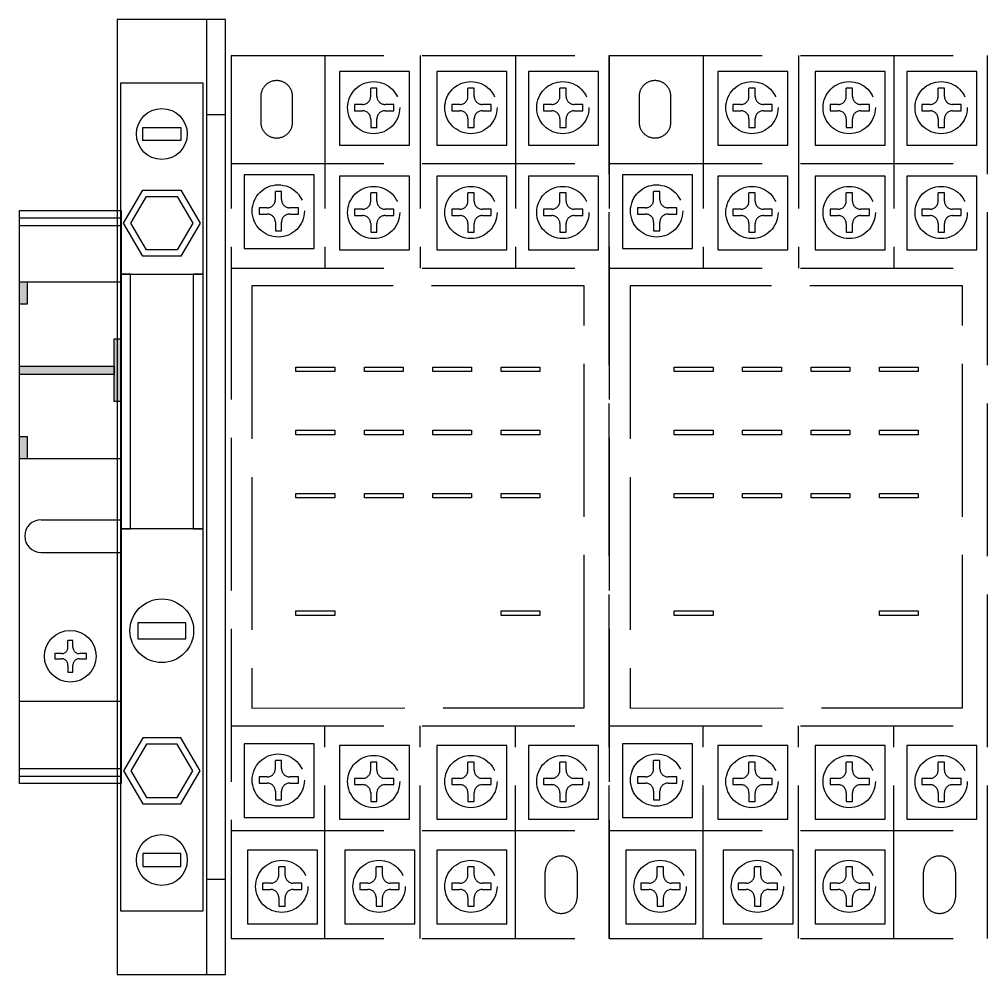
# Model space of a CAD drawing. Extents: x 304728 to 305528, y 295754 to 297954.
# Drawn here: x 305255 to 305331, y 296628.8 to 296703.8 of the extents above; entities that cross this region are included whole.
import ezdxf

# ---------------------------------------------------------------- set-up
doc = ezdxf.new("R2010")
doc.units = 0
doc.header["$MEASUREMENT"] = 0
doc.linetypes.add('ACAD_ISO02W100', pattern=[15, 12, -3])
for name, color, linetype in [('DRAW', 123, 'Continuous'), ('Layer1', 7, 'Continuous'), ('文字', 3, 'Continuous')]:
    doc.layers.add(name, color=color, linetype=linetype)

msp = doc.modelspace()

# ---------------------------------------------------------------- hatches: boundary and pattern name
for points in [[(305254.952, 296681.411), (305255.553, 296681.411), (305255.553, 296683.16), (305254.952, 296683.16)], [(305262.405, 296673.765), (305262.952, 296673.765), (305262.952, 296678.669), (305262.405, 296678.669)], [(305262.405, 296675.886), (305262.405, 296676.547), (305254.952, 296676.547), (305254.952, 296675.886)], [(305255.553, 296671.022), (305254.952, 296671.022), (305254.952, 296669.273), (305255.553, 296669.273)]]:
    msp.add_hatch(color=7).paths.add_polyline_path(points)

# ---------------------------------------------------------------- linework, layer by layer
at = {"color": 0}
for p, q in [((305254.952, 296688.184), (305262.952, 296688.184)), ((305254.952, 296687.591), (305262.952, 296687.591)), ((305256.655, 296664.479), (305262.952, 296664.479)), ((305256.655, 296661.911), (305262.952, 296661.911)), ((305254.952, 296650.247), (305262.952, 296650.247)), ((305254.952, 296644.949), (305262.952, 296644.949)), ((305254.952, 296644.357), (305262.952, 296644.357))]:
    msp.add_line(p, q, dxfattribs=at)
at = {"color": 0, "elevation": 0}
for points in [[(305254.952, 296688.764), (305262.952, 296688.764), (305262.952, 296643.764), (305254.952, 296643.764)], [(305254.952, 296683.16), (305262.952, 296683.16), (305262.952, 296669.273), (305254.952, 296669.273)], [(305254.952, 296683.16), (305255.553, 296683.16), (305255.553, 296681.411), (305254.952, 296681.411)], [(305262.405, 296678.669), (305262.952, 296678.669), (305262.952, 296673.765), (305262.405, 296673.765)], [(305254.952, 296676.547), (305262.405, 296676.547), (305262.405, 296675.886), (305254.952, 296675.886)], [(305254.952, 296671.022), (305255.553, 296671.022), (305255.553, 296669.273), (305254.952, 296669.273)]]:
    msp.add_lwpolyline(points, close=True, dxfattribs=at)
at = {"color": 0}
msp.add_arc((305256.655, 296663.195), 1.284, 90, 270, dxfattribs=at)
at = {"layer": 'DRAW', "color": 7, "ltscale": 0.3, "elevation": 0}
for points in [[(305271.135, 296703.764), (305262.635, 296703.764), (305262.635, 296628.764), (305271.135, 296628.764)], [(305271.135, 296703.764), (305269.635, 296703.764), (305269.635, 296628.764), (305271.135, 296628.764)], [(305269.385, 296698.764), (305262.885, 296698.764), (305262.885, 296683.764), (305269.385, 296683.764)], [(305271.135, 296696.264), (305269.635, 296696.264), (305269.635, 296636.264), (305271.135, 296636.264)], [(305267.635, 296694.264), (305264.635, 296694.264), (305264.635, 296695.264), (305267.635, 296695.264)], [(305267.635, 296690.362), (305269.135, 296687.764), (305267.635, 296685.166), (305264.635, 296685.166), (305263.135, 296687.764), (305264.635, 296690.362)], [(305267.346, 296689.862), (305268.558, 296687.764), (305267.346, 296685.666), (305264.924, 296685.666), (305263.712, 296687.764), (305264.924, 296689.862)], [(305263.685, 296683.764), (305262.885, 296683.764), (305262.885, 296663.764), (305263.685, 296663.764)], [(305269.385, 296683.764), (305268.585, 296683.764), (305268.585, 296663.764), (305269.385, 296663.764)], [(305269.385, 296663.764), (305262.885, 296663.764), (305262.885, 296633.764), (305269.385, 296633.764)], [(305268.01, 296656.389), (305264.26, 296656.389), (305264.26, 296655.139), (305268.01, 296655.139)], [(305267.635, 296642.166), (305269.135, 296644.764), (305267.635, 296647.362), (305264.635, 296647.362), (305263.135, 296644.764), (305264.635, 296642.166)], [(305267.346, 296642.666), (305268.558, 296644.764), (305267.346, 296646.862), (305264.924, 296646.862), (305263.712, 296644.764), (305264.924, 296642.666)], [(305267.635, 296638.264), (305264.635, 296638.264), (305264.635, 296637.264), (305267.635, 296637.264)]]:
    msp.add_lwpolyline(points, close=True, dxfattribs=at)
at = {"layer": 'DRAW', "color": 7, "ltscale": 0.3}
for centre, radius in [((305266.135, 296694.764), 2), ((305266.135, 296655.764), 2.5), ((305266.135, 296637.764), 2)]:
    msp.add_circle(centre, radius, dxfattribs=at)
at = {"layer": 'Layer1', "color": 7, "lineweight": -3, "ltscale": 50}
msp.add_circle((305258.952, 296653.764), 2.029, dxfattribs=at)
at = {"layer": '文字', "color": 0, "linetype": 'ACAD_ISO02W100'}
for p, q in [((305271.568, 296700.914), (305271.568, 296631.614)), ((305271.568, 296700.914), (305301.268, 296700.914)), ((305278.932, 296700.914), (305278.932, 296684.22)), ((305286.418, 296700.914), (305286.418, 296684.22)), ((305293.903, 296700.914), (305293.903, 296684.22)), ((305301.268, 296631.614), (305301.268, 296700.914)), ((305301.268, 296700.914), (305301.268, 296631.614)), ((305301.268, 296700.914), (305330.968, 296700.914)), ((305308.632, 296700.914), (305308.632, 296684.22)), ((305316.118, 296700.914), (305316.118, 296684.22)), ((305323.603, 296700.914), (305323.603, 296684.22)), ((305330.968, 296631.614), (305330.968, 296700.914)), ((305283.025, 296698.363), (305282.533, 296698.363)), ((305282.533, 296697.718), (305282.533, 296698.363)), ((305283.025, 296697.718), (305283.025, 296698.363)), ((305290.663, 296698.363), (305290.171, 296698.363)), ((305290.171, 296697.718), (305290.171, 296698.363)), ((305290.663, 296697.718), (305290.663, 296698.363)), ((305297.875, 296698.363), (305297.383, 296698.363)), ((305297.383, 296697.718), (305297.383, 296698.363)), ((305297.875, 296697.718), (305297.875, 296698.363)), ((305312.725, 296698.363), (305312.233, 296698.363)), ((305312.233, 296697.718), (305312.233, 296698.363)), ((305312.725, 296697.718), (305312.725, 296698.363)), ((305320.363, 296698.363), (305319.871, 296698.363)), ((305319.871, 296697.718), (305319.871, 296698.363)), ((305320.363, 296697.718), (305320.363, 296698.363)), ((305327.575, 296698.363), (305327.083, 296698.363)), ((305327.083, 296697.718), (305327.083, 296698.363)), ((305327.575, 296697.718), (305327.575, 296698.363)), ((305281.896, 296697.081), (305281.26, 296697.081)), ((305281.26, 296697.081), (305281.26, 296696.589)), ((305282.533, 296697.081), (305282.533, 296697.081)), ((305284.351, 296697.081), (305283.662, 296697.081)), ((305284.351, 296696.589), (305284.351, 296697.081)), ((305289.534, 296697.081), (305288.897, 296697.081)), ((305288.897, 296697.081), (305288.897, 296696.589)), ((305290.171, 296697.081), (305290.171, 296697.081)), ((305291.988, 296697.081), (305291.3, 296697.081)), ((305291.988, 296696.589), (305291.988, 296697.081)), ((305296.746, 296697.081), (305296.11, 296697.081)), ((305296.11, 296697.081), (305296.11, 296696.589)), ((305297.383, 296697.081), (305297.383, 296697.081)), ((305299.201, 296697.081), (305298.512, 296697.081)), ((305299.201, 296696.589), (305299.201, 296697.081)), ((305311.596, 296697.081), (305310.96, 296697.081)), ((305310.96, 296697.081), (305310.96, 296696.589)), ((305312.233, 296697.081), (305312.233, 296697.081)), ((305314.051, 296697.081), (305313.362, 296697.081)), ((305314.051, 296696.589), (305314.051, 296697.081)), ((305319.234, 296697.081), (305318.597, 296697.081)), ((305318.597, 296697.081), (305318.597, 296696.589)), ((305319.871, 296697.081), (305319.871, 296697.081)), ((305321.688, 296697.081), (305321, 296697.081)), ((305321.688, 296696.589), (305321.688, 296697.081)), ((305326.446, 296697.081), (305325.81, 296697.081)), ((305325.81, 296697.081), (305325.81, 296696.589)), ((305327.083, 296697.081), (305327.083, 296697.081)), ((305328.901, 296697.081), (305328.212, 296697.081)), ((305328.901, 296696.589), (305328.901, 296697.081)), ((305281.26, 296696.589), (305281.896, 296696.589)), ((305283.662, 296696.589), (305284.351, 296696.589)), ((305288.897, 296696.589), (305289.534, 296696.589)), ((305291.3, 296696.589), (305291.988, 296696.589)), ((305296.11, 296696.589), (305296.746, 296696.589)), ((305298.512, 296696.589), (305299.201, 296696.589)), ((305310.96, 296696.589), (305311.596, 296696.589)), ((305313.362, 296696.589), (305314.051, 296696.589)), ((305318.597, 296696.589), (305319.234, 296696.589)), ((305321, 296696.589), (305321.688, 296696.589)), ((305325.81, 296696.589), (305326.446, 296696.589)), ((305328.212, 296696.589), (305328.901, 296696.589)), ((305282.533, 296695.953), (305282.533, 296695.272)), ((305283.025, 296695.272), (305283.025, 296695.953)), ((305290.171, 296695.953), (305290.171, 296695.272)), ((305290.663, 296695.272), (305290.663, 296695.953)), ((305297.383, 296695.953), (305297.383, 296695.272)), ((305297.875, 296695.272), (305297.875, 296695.953)), ((305312.233, 296695.953), (305312.233, 296695.272)), ((305312.725, 296695.272), (305312.725, 296695.953)), ((305319.871, 296695.953), (305319.871, 296695.272)), ((305320.363, 296695.272), (305320.363, 296695.953)), ((305327.083, 296695.953), (305327.083, 296695.272)), ((305327.575, 296695.272), (305327.575, 296695.953)), ((305282.533, 296695.272), (305283.025, 296695.272)), ((305290.171, 296695.272), (305290.663, 296695.272)), ((305297.383, 296695.272), (305297.875, 296695.272)), ((305312.233, 296695.272), (305312.725, 296695.272)), ((305319.871, 296695.272), (305320.363, 296695.272)), ((305327.083, 296695.272), (305327.575, 296695.272)), ((305271.568, 296692.448), (305301.268, 296692.448)), ((305301.268, 296692.448), (305330.968, 296692.448)), ((305275.54, 296690.255), (305275.048, 296690.255)), ((305275.048, 296689.609), (305275.048, 296690.255)), ((305275.54, 296689.609), (305275.54, 296690.255)), ((305283.025, 296690.136), (305282.533, 296690.136)), ((305282.533, 296689.49), (305282.533, 296690.136)), ((305283.025, 296689.49), (305283.025, 296690.136)), ((305290.663, 296690.136), (305290.171, 296690.136)), ((305290.171, 296689.49), (305290.171, 296690.136)), ((305290.663, 296689.49), (305290.663, 296690.136)), ((305297.875, 296690.136), (305297.383, 296690.136)), ((305297.383, 296689.49), (305297.383, 296690.136)), ((305297.875, 296689.49), (305297.875, 296690.136)), ((305305.24, 296690.255), (305304.748, 296690.255)), ((305304.748, 296689.609), (305304.748, 296690.255)), ((305305.24, 296689.609), (305305.24, 296690.255)), ((305312.725, 296690.136), (305312.233, 296690.136)), ((305312.233, 296689.49), (305312.233, 296690.136)), ((305312.725, 296689.49), (305312.725, 296690.136)), ((305320.363, 296690.136), (305319.871, 296690.136)), ((305319.871, 296689.49), (305319.871, 296690.136)), ((305320.363, 296689.49), (305320.363, 296690.136)), ((305327.575, 296690.136), (305327.083, 296690.136)), ((305327.083, 296689.49), (305327.083, 296690.136)), ((305327.575, 296689.49), (305327.575, 296690.136)), ((305274.411, 296688.973), (305273.774, 296688.973)), ((305273.774, 296688.973), (305273.774, 296688.48)), ((305275.048, 296688.973), (305275.048, 296688.973)), ((305276.865, 296688.973), (305276.176, 296688.973)), ((305276.865, 296688.48), (305276.865, 296688.973)), ((305281.896, 296688.854), (305281.26, 296688.854)), ((305281.26, 296688.854), (305281.26, 296688.361)), ((305282.533, 296688.854), (305282.533, 296688.854)), ((305284.351, 296688.854), (305283.662, 296688.854)), ((305284.351, 296688.361), (305284.351, 296688.854)), ((305289.534, 296688.854), (305288.897, 296688.854)), ((305288.897, 296688.854), (305288.897, 296688.361)), ((305290.171, 296688.854), (305290.171, 296688.854)), ((305291.988, 296688.854), (305291.3, 296688.854)), ((305291.988, 296688.361), (305291.988, 296688.854)), ((305296.746, 296688.854), (305296.11, 296688.854)), ((305296.11, 296688.854), (305296.11, 296688.361)), ((305297.383, 296688.854), (305297.383, 296688.854)), ((305299.201, 296688.854), (305298.512, 296688.854)), ((305299.201, 296688.361), (305299.201, 296688.854)), ((305304.111, 296688.973), (305303.474, 296688.973)), ((305303.474, 296688.973), (305303.474, 296688.48)), ((305304.748, 296688.973), (305304.748, 296688.973)), ((305306.565, 296688.973), (305305.876, 296688.973)), ((305306.565, 296688.48), (305306.565, 296688.973)), ((305311.596, 296688.854), (305310.96, 296688.854)), ((305310.96, 296688.854), (305310.96, 296688.361)), ((305312.233, 296688.854), (305312.233, 296688.854)), ((305314.051, 296688.854), (305313.362, 296688.854)), ((305314.051, 296688.361), (305314.051, 296688.854)), ((305319.234, 296688.854), (305318.597, 296688.854)), ((305318.597, 296688.854), (305318.597, 296688.361)), ((305319.871, 296688.854), (305319.871, 296688.854)), ((305321.688, 296688.854), (305321, 296688.854)), ((305321.688, 296688.361), (305321.688, 296688.854)), ((305326.446, 296688.854), (305325.81, 296688.854)), ((305325.81, 296688.854), (305325.81, 296688.361)), ((305327.083, 296688.854), (305327.083, 296688.854)), ((305328.901, 296688.854), (305328.212, 296688.854)), ((305328.901, 296688.361), (305328.901, 296688.854)), ((305273.774, 296688.48), (305274.411, 296688.48)), ((305275.048, 296687.844), (305275.048, 296687.164)), ((305275.54, 296687.164), (305275.54, 296687.844)), ((305276.176, 296688.48), (305276.865, 296688.48)), ((305281.26, 296688.361), (305281.896, 296688.361)), ((305283.662, 296688.361), (305284.351, 296688.361)), ((305288.897, 296688.361), (305289.534, 296688.361)), ((305291.3, 296688.361), (305291.988, 296688.361)), ((305296.11, 296688.361), (305296.746, 296688.361)), ((305298.512, 296688.361), (305299.201, 296688.361)), ((305303.474, 296688.48), (305304.111, 296688.48)), ((305304.748, 296687.844), (305304.748, 296687.164)), ((305305.24, 296687.164), (305305.24, 296687.844)), ((305305.876, 296688.48), (305306.565, 296688.48)), ((305310.96, 296688.361), (305311.596, 296688.361)), ((305313.362, 296688.361), (305314.051, 296688.361)), ((305318.597, 296688.361), (305319.234, 296688.361)), ((305321, 296688.361), (305321.688, 296688.361)), ((305325.81, 296688.361), (305326.446, 296688.361)), ((305328.212, 296688.361), (305328.901, 296688.361)), ((305275.048, 296687.164), (305275.54, 296687.164)), ((305282.533, 296687.725), (305282.533, 296687.045)), ((305282.533, 296687.045), (305283.025, 296687.045)), ((305283.025, 296687.045), (305283.025, 296687.725)), ((305290.171, 296687.725), (305290.171, 296687.045)), ((305290.171, 296687.045), (305290.663, 296687.045)), ((305290.663, 296687.045), (305290.663, 296687.725)), ((305297.383, 296687.725), (305297.383, 296687.045)), ((305297.383, 296687.045), (305297.875, 296687.045)), ((305297.875, 296687.045), (305297.875, 296687.725)), ((305304.748, 296687.164), (305305.24, 296687.164)), ((305312.233, 296687.725), (305312.233, 296687.045)), ((305312.233, 296687.045), (305312.725, 296687.045)), ((305312.725, 296687.045), (305312.725, 296687.725)), ((305319.871, 296687.725), (305319.871, 296687.045)), ((305319.871, 296687.045), (305320.363, 296687.045)), ((305320.363, 296687.045), (305320.363, 296687.725)), ((305327.083, 296687.725), (305327.083, 296687.045)), ((305327.083, 296687.045), (305327.575, 296687.045)), ((305327.575, 296687.045), (305327.575, 296687.725)), ((305271.568, 296684.22), (305301.268, 296684.22)), ((305301.268, 296684.22), (305330.968, 296684.22)), ((305271.568, 296648.308), (305301.268, 296648.308)), ((305278.932, 296631.614), (305278.932, 296648.308)), ((305286.418, 296631.614), (305286.418, 296648.308)), ((305293.903, 296631.614), (305293.903, 296648.308)), ((305301.268, 296648.308), (305330.968, 296648.308)), ((305308.632, 296631.614), (305308.632, 296648.308)), ((305316.118, 296631.614), (305316.118, 296648.308)), ((305323.603, 296631.614), (305323.603, 296648.308)), ((305275.54, 296645.574), (305275.048, 296645.574)), ((305275.048, 296644.929), (305275.048, 296645.574)), ((305275.54, 296644.929), (305275.54, 296645.574)), ((305283.025, 296645.455), (305282.533, 296645.455)), ((305282.533, 296644.81), (305282.533, 296645.455)), ((305283.025, 296644.81), (305283.025, 296645.455)), ((305290.663, 296645.455), (305290.171, 296645.455)), ((305290.171, 296644.81), (305290.171, 296645.455)), ((305290.663, 296644.81), (305290.663, 296645.455)), ((305297.875, 296645.455), (305297.383, 296645.455)), ((305297.383, 296644.81), (305297.383, 296645.455)), ((305297.875, 296644.81), (305297.875, 296645.455)), ((305305.24, 296645.574), (305304.748, 296645.574)), ((305304.748, 296644.929), (305304.748, 296645.574)), ((305305.24, 296644.929), (305305.24, 296645.574)), ((305312.725, 296645.455), (305312.233, 296645.455)), ((305312.233, 296644.81), (305312.233, 296645.455)), ((305312.725, 296644.81), (305312.725, 296645.455)), ((305320.363, 296645.455), (305319.871, 296645.455)), ((305319.871, 296644.81), (305319.871, 296645.455)), ((305320.363, 296644.81), (305320.363, 296645.455)), ((305327.575, 296645.455), (305327.083, 296645.455)), ((305327.083, 296644.81), (305327.083, 296645.455)), ((305327.575, 296644.81), (305327.575, 296645.455)), ((305274.411, 296644.292), (305273.774, 296644.292)), ((305273.774, 296644.292), (305273.774, 296643.8)), ((305273.774, 296643.8), (305274.411, 296643.8)), ((305275.048, 296644.292), (305275.048, 296644.292)), ((305276.865, 296644.292), (305276.176, 296644.292)), ((305276.176, 296643.8), (305276.865, 296643.8)), ((305276.865, 296643.8), (305276.865, 296644.292)), ((305281.896, 296644.173), (305281.26, 296644.173)), ((305281.26, 296644.173), (305281.26, 296643.681)), ((305282.533, 296644.173), (305282.533, 296644.173)), ((305284.351, 296644.173), (305283.662, 296644.173)), ((305284.351, 296643.681), (305284.351, 296644.173)), ((305289.534, 296644.173), (305288.897, 296644.173)), ((305288.897, 296644.173), (305288.897, 296643.681)), ((305290.171, 296644.173), (305290.171, 296644.173)), ((305291.988, 296644.173), (305291.3, 296644.173)), ((305291.988, 296643.681), (305291.988, 296644.173)), ((305296.746, 296644.173), (305296.11, 296644.173)), ((305296.11, 296644.173), (305296.11, 296643.681)), ((305297.383, 296644.173), (305297.383, 296644.173)), ((305299.201, 296644.173), (305298.512, 296644.173)), ((305299.201, 296643.681), (305299.201, 296644.173)), ((305304.111, 296644.292), (305303.474, 296644.292)), ((305303.474, 296644.292), (305303.474, 296643.8)), ((305303.474, 296643.8), (305304.111, 296643.8)), ((305304.748, 296644.292), (305304.748, 296644.292)), ((305306.565, 296644.292), (305305.876, 296644.292)), ((305305.876, 296643.8), (305306.565, 296643.8)), ((305306.565, 296643.8), (305306.565, 296644.292)), ((305311.596, 296644.173), (305310.96, 296644.173)), ((305310.96, 296644.173), (305310.96, 296643.681)), ((305312.233, 296644.173), (305312.233, 296644.173)), ((305314.051, 296644.173), (305313.362, 296644.173)), ((305314.051, 296643.681), (305314.051, 296644.173)), ((305319.234, 296644.173), (305318.597, 296644.173)), ((305318.597, 296644.173), (305318.597, 296643.681)), ((305319.871, 296644.173), (305319.871, 296644.173)), ((305321.688, 296644.173), (305321, 296644.173)), ((305321.688, 296643.681), (305321.688, 296644.173)), ((305326.446, 296644.173), (305325.81, 296644.173)), ((305325.81, 296644.173), (305325.81, 296643.681)), ((305327.083, 296644.173), (305327.083, 296644.173)), ((305328.901, 296644.173), (305328.212, 296644.173)), ((305328.901, 296643.681), (305328.901, 296644.173)), ((305275.048, 296643.163), (305275.048, 296642.483)), ((305275.54, 296642.483), (305275.54, 296643.163)), ((305281.26, 296643.681), (305281.896, 296643.681)), ((305282.533, 296643.044), (305282.533, 296642.364)), ((305283.025, 296642.364), (305283.025, 296643.044)), ((305283.662, 296643.681), (305284.351, 296643.681)), ((305288.897, 296643.681), (305289.534, 296643.681)), ((305290.171, 296643.044), (305290.171, 296642.364)), ((305290.663, 296642.364), (305290.663, 296643.044)), ((305291.3, 296643.681), (305291.988, 296643.681)), ((305296.11, 296643.681), (305296.746, 296643.681)), ((305297.383, 296643.044), (305297.383, 296642.364)), ((305297.875, 296642.364), (305297.875, 296643.044)), ((305298.512, 296643.681), (305299.201, 296643.681)), ((305304.748, 296643.163), (305304.748, 296642.483)), ((305305.24, 296642.483), (305305.24, 296643.163)), ((305310.96, 296643.681), (305311.596, 296643.681)), ((305312.233, 296643.044), (305312.233, 296642.364)), ((305312.725, 296642.364), (305312.725, 296643.044)), ((305313.362, 296643.681), (305314.051, 296643.681)), ((305318.597, 296643.681), (305319.234, 296643.681)), ((305319.871, 296643.044), (305319.871, 296642.364)), ((305320.363, 296642.364), (305320.363, 296643.044)), ((305321, 296643.681), (305321.688, 296643.681)), ((305325.81, 296643.681), (305326.446, 296643.681)), ((305327.083, 296643.044), (305327.083, 296642.364)), ((305327.575, 296642.364), (305327.575, 296643.044)), ((305328.212, 296643.681), (305328.901, 296643.681)), ((305275.048, 296642.483), (305275.54, 296642.483)), ((305282.533, 296642.364), (305283.025, 296642.364)), ((305290.171, 296642.364), (305290.663, 296642.364)), ((305297.383, 296642.364), (305297.875, 296642.364)), ((305304.748, 296642.483), (305305.24, 296642.483)), ((305312.233, 296642.364), (305312.725, 296642.364)), ((305319.871, 296642.364), (305320.363, 296642.364)), ((305327.083, 296642.364), (305327.575, 296642.364)), ((305271.568, 296640.08), (305301.268, 296640.08)), ((305301.268, 296640.08), (305330.968, 296640.08)), ((305275.813, 296637.227), (305275.321, 296637.227)), ((305275.321, 296636.582), (305275.321, 296637.227)), ((305275.813, 296636.582), (305275.813, 296637.227)), ((305283.451, 296637.227), (305282.958, 296637.227)), ((305282.958, 296636.582), (305282.958, 296637.227)), ((305283.451, 296636.582), (305283.451, 296637.227)), ((305290.663, 296637.227), (305290.171, 296637.227)), ((305290.171, 296636.582), (305290.171, 296637.227)), ((305290.663, 296636.582), (305290.663, 296637.227)), ((305305.513, 296637.227), (305305.021, 296637.227)), ((305305.021, 296636.582), (305305.021, 296637.227)), ((305305.513, 296636.582), (305305.513, 296637.227)), ((305313.151, 296637.227), (305312.658, 296637.227)), ((305312.658, 296636.582), (305312.658, 296637.227)), ((305313.151, 296636.582), (305313.151, 296637.227)), ((305320.363, 296637.227), (305319.871, 296637.227)), ((305319.871, 296636.582), (305319.871, 296637.227)), ((305320.363, 296636.582), (305320.363, 296637.227)), ((305274.684, 296635.946), (305274.047, 296635.946)), ((305274.047, 296635.946), (305274.047, 296635.453)), ((305274.047, 296635.453), (305274.684, 296635.453)), ((305275.321, 296635.946), (305275.321, 296635.946)), ((305277.138, 296635.946), (305276.45, 296635.946)), ((305276.45, 296635.453), (305277.138, 296635.453)), ((305277.138, 296635.453), (305277.138, 296635.946)), ((305282.322, 296635.946), (305281.685, 296635.946)), ((305281.685, 296635.946), (305281.685, 296635.453)), ((305281.685, 296635.453), (305282.322, 296635.453)), ((305282.958, 296635.946), (305282.958, 296635.946)), ((305284.776, 296635.946), (305284.087, 296635.946)), ((305284.087, 296635.453), (305284.776, 296635.453)), ((305284.776, 296635.453), (305284.776, 296635.946)), ((305289.534, 296635.946), (305288.897, 296635.946)), ((305288.897, 296635.946), (305288.897, 296635.453)), ((305288.897, 296635.453), (305289.534, 296635.453)), ((305290.171, 296635.946), (305290.171, 296635.946)), ((305291.988, 296635.946), (305291.3, 296635.946)), ((305291.3, 296635.453), (305291.988, 296635.453)), ((305291.988, 296635.453), (305291.988, 296635.946)), ((305304.384, 296635.946), (305303.747, 296635.946)), ((305303.747, 296635.946), (305303.747, 296635.453)), ((305303.747, 296635.453), (305304.384, 296635.453)), ((305305.021, 296635.946), (305305.021, 296635.946)), ((305306.838, 296635.946), (305306.15, 296635.946)), ((305306.15, 296635.453), (305306.838, 296635.453)), ((305306.838, 296635.453), (305306.838, 296635.946)), ((305312.022, 296635.946), (305311.385, 296635.946)), ((305311.385, 296635.946), (305311.385, 296635.453)), ((305311.385, 296635.453), (305312.022, 296635.453)), ((305312.658, 296635.946), (305312.658, 296635.946)), ((305314.476, 296635.946), (305313.787, 296635.946)), ((305313.787, 296635.453), (305314.476, 296635.453)), ((305314.476, 296635.453), (305314.476, 296635.946)), ((305319.234, 296635.946), (305318.597, 296635.946)), ((305318.597, 296635.946), (305318.597, 296635.453)), ((305318.597, 296635.453), (305319.234, 296635.453)), ((305319.871, 296635.946), (305319.871, 296635.946)), ((305321.688, 296635.946), (305321, 296635.946)), ((305321, 296635.453), (305321.688, 296635.453)), ((305321.688, 296635.453), (305321.688, 296635.946)), ((305275.321, 296634.817), (305275.321, 296634.137)), ((305275.813, 296634.137), (305275.813, 296634.817)), ((305282.958, 296634.817), (305282.958, 296634.137)), ((305283.451, 296634.137), (305283.451, 296634.817)), ((305290.171, 296634.817), (305290.171, 296634.137)), ((305290.663, 296634.137), (305290.663, 296634.817)), ((305305.021, 296634.817), (305305.021, 296634.137)), ((305305.513, 296634.137), (305305.513, 296634.817)), ((305312.658, 296634.817), (305312.658, 296634.137)), ((305313.151, 296634.137), (305313.151, 296634.817)), ((305319.871, 296634.817), (305319.871, 296634.137)), ((305320.363, 296634.137), (305320.363, 296634.817)), ((305275.321, 296634.137), (305275.813, 296634.137)), ((305282.958, 296634.137), (305283.451, 296634.137)), ((305290.171, 296634.137), (305290.663, 296634.137)), ((305305.021, 296634.137), (305305.513, 296634.137)), ((305312.658, 296634.137), (305313.151, 296634.137)), ((305319.871, 296634.137), (305320.363, 296634.137)), ((305271.568, 296631.614), (305301.268, 296631.614)), ((305271.568, 296631.614), (305301.268, 296631.614)), ((305301.268, 296631.614), (305330.968, 296631.614)), ((305301.268, 296631.614), (305330.968, 296631.614))]:
    msp.add_line(p, q, dxfattribs=at)
at = {"layer": '文字', "color": 7, "linetype": 'ACAD_ISO02W100'}
for p, q in [((305259.159, 296654.989), (305258.765, 296654.989)), ((305258.765, 296654.473), (305258.765, 296654.989)), ((305259.159, 296654.473), (305259.159, 296654.989)), ((305258.256, 296653.964), (305257.746, 296653.964)), ((305257.746, 296653.964), (305257.746, 296653.57)), ((305260.219, 296653.964), (305259.668, 296653.964)), ((305260.219, 296653.57), (305260.219, 296653.964)), ((305257.746, 296653.57), (305258.256, 296653.57)), ((305258.765, 296653.06), (305258.765, 296652.516)), ((305259.159, 296652.516), (305259.159, 296653.06)), ((305259.668, 296653.57), (305260.219, 296653.57)), ((305258.765, 296652.516), (305259.159, 296652.516))]:
    msp.add_line(p, q, dxfattribs=at)
at = {"layer": '文字', "color": 0, "linetype": 'ACAD_ISO02W100', "elevation": 0}
for points in [[(305280.084, 296693.886), (305285.58, 296693.886), (305285.58, 296699.673), (305280.084, 296699.673)], [(305287.721, 296693.886), (305293.218, 296693.886), (305293.218, 296699.673), (305287.721, 296699.673)], [(305294.934, 296693.886), (305300.43, 296693.886), (305300.43, 296699.673), (305294.934, 296699.673)], [(305309.784, 296693.886), (305315.28, 296693.886), (305315.28, 296699.673), (305309.784, 296699.673)], [(305317.421, 296693.886), (305322.918, 296693.886), (305322.918, 296699.673), (305317.421, 296699.673)], [(305324.634, 296693.886), (305330.13, 296693.886), (305330.13, 296699.673), (305324.634, 296699.673)], [(305272.598, 296685.778), (305278.095, 296685.778), (305278.095, 296691.564), (305272.598, 296691.564)], [(305280.084, 296685.659), (305285.58, 296685.659), (305285.58, 296691.445), (305280.084, 296691.445)], [(305287.721, 296685.659), (305293.218, 296685.659), (305293.218, 296691.445), (305287.721, 296691.445)], [(305294.934, 296685.659), (305300.43, 296685.659), (305300.43, 296691.445), (305294.934, 296691.445)], [(305302.298, 296685.778), (305307.795, 296685.778), (305307.795, 296691.564), (305302.298, 296691.564)], [(305309.784, 296685.659), (305315.28, 296685.659), (305315.28, 296691.445), (305309.784, 296691.445)], [(305317.421, 296685.659), (305322.918, 296685.659), (305322.918, 296691.445), (305317.421, 296691.445)], [(305324.634, 296685.659), (305330.13, 296685.659), (305330.13, 296691.445), (305324.634, 296691.445)], [(305273.215, 296649.695), (305299.297, 296649.718), (305299.297, 296682.833), (305273.215, 296682.833)], [(305302.915, 296649.695), (305328.997, 296649.718), (305328.997, 296682.833), (305302.915, 296682.833)], [(305276.663, 296676.457), (305279.709, 296676.457), (305279.709, 296676.108), (305276.663, 296676.108)], [(305282.035, 296676.457), (305285.081, 296676.457), (305285.081, 296676.108), (305282.035, 296676.108)], [(305287.407, 296676.457), (305290.453, 296676.457), (305290.453, 296676.108), (305287.407, 296676.108)], [(305292.779, 296676.457), (305295.825, 296676.457), (305295.825, 296676.108), (305292.779, 296676.108)], [(305306.363, 296676.457), (305309.409, 296676.457), (305309.409, 296676.108), (305306.363, 296676.108)], [(305311.735, 296676.457), (305314.781, 296676.457), (305314.781, 296676.108), (305311.735, 296676.108)], [(305317.107, 296676.457), (305320.153, 296676.457), (305320.153, 296676.108), (305317.107, 296676.108)], [(305322.479, 296676.457), (305325.525, 296676.457), (305325.525, 296676.108), (305322.479, 296676.108)], [(305276.663, 296671.502), (305279.709, 296671.502), (305279.709, 296671.153), (305276.663, 296671.153)], [(305282.035, 296671.502), (305285.081, 296671.502), (305285.081, 296671.153), (305282.035, 296671.153)], [(305287.407, 296671.502), (305290.453, 296671.502), (305290.453, 296671.153), (305287.407, 296671.153)], [(305292.779, 296671.502), (305295.825, 296671.502), (305295.825, 296671.153), (305292.779, 296671.153)], [(305306.363, 296671.502), (305309.409, 296671.502), (305309.409, 296671.153), (305306.363, 296671.153)], [(305311.735, 296671.502), (305314.781, 296671.502), (305314.781, 296671.153), (305311.735, 296671.153)], [(305317.107, 296671.502), (305320.153, 296671.502), (305320.153, 296671.153), (305317.107, 296671.153)], [(305322.479, 296671.502), (305325.525, 296671.502), (305325.525, 296671.153), (305322.479, 296671.153)], [(305276.663, 296666.547), (305279.709, 296666.547), (305279.709, 296666.198), (305276.663, 296666.198)], [(305282.035, 296666.547), (305285.081, 296666.547), (305285.081, 296666.198), (305282.035, 296666.198)], [(305287.407, 296666.547), (305290.453, 296666.547), (305290.453, 296666.198), (305287.407, 296666.198)], [(305292.779, 296666.547), (305295.825, 296666.547), (305295.825, 296666.198), (305292.779, 296666.198)], [(305306.363, 296666.547), (305309.409, 296666.547), (305309.409, 296666.198), (305306.363, 296666.198)], [(305311.735, 296666.547), (305314.781, 296666.547), (305314.781, 296666.198), (305311.735, 296666.198)], [(305317.107, 296666.547), (305320.153, 296666.547), (305320.153, 296666.198), (305317.107, 296666.198)], [(305322.479, 296666.547), (305325.525, 296666.547), (305325.525, 296666.198), (305322.479, 296666.198)], [(305276.663, 296657.318), (305279.709, 296657.318), (305279.709, 296656.969), (305276.663, 296656.969)], [(305292.779, 296657.318), (305295.825, 296657.318), (305295.825, 296656.969), (305292.779, 296656.969)], [(305306.363, 296657.318), (305309.409, 296657.318), (305309.409, 296656.969), (305306.363, 296656.969)], [(305322.479, 296657.318), (305325.525, 296657.318), (305325.525, 296656.969), (305322.479, 296656.969)], [(305272.598, 296641.097), (305278.095, 296641.097), (305278.095, 296646.884), (305272.598, 296646.884)], [(305280.084, 296640.978), (305285.58, 296640.978), (305285.58, 296646.765), (305280.084, 296646.765)], [(305287.721, 296640.978), (305293.218, 296640.978), (305293.218, 296646.765), (305287.721, 296646.765)], [(305294.934, 296640.978), (305300.43, 296640.978), (305300.43, 296646.765), (305294.934, 296646.765)], [(305302.298, 296641.097), (305307.795, 296641.097), (305307.795, 296646.884), (305302.298, 296646.884)], [(305309.784, 296640.978), (305315.28, 296640.978), (305315.28, 296646.765), (305309.784, 296646.765)], [(305317.421, 296640.978), (305322.918, 296640.978), (305322.918, 296646.765), (305317.421, 296646.765)], [(305324.634, 296640.978), (305330.13, 296640.978), (305330.13, 296646.765), (305324.634, 296646.765)], [(305272.871, 296632.75), (305278.368, 296632.75), (305278.368, 296638.537), (305272.871, 296638.537)], [(305280.509, 296632.75), (305286.005, 296632.75), (305286.005, 296638.537), (305280.509, 296638.537)], [(305287.721, 296632.75), (305293.218, 296632.75), (305293.218, 296638.537), (305287.721, 296638.537)], [(305302.571, 296632.75), (305308.068, 296632.75), (305308.068, 296638.537), (305302.571, 296638.537)], [(305310.209, 296632.75), (305315.705, 296632.75), (305315.705, 296638.537), (305310.209, 296638.537)], [(305317.421, 296632.75), (305322.918, 296632.75), (305322.918, 296638.537), (305317.421, 296638.537)]]:
    msp.add_lwpolyline(points, close=True, dxfattribs=at)
for points in [[(305275.153, 296694.449), (305275.153, 296694.449, 0.414214), (305276.406, 296695.702), (305276.406, 296697.702, 0.414214), (305275.153, 296698.954), (305275.153, 296698.954, 0.414214), (305273.901, 296697.702), (305273.901, 296695.702, 0.414214)], [(305304.853, 296694.449), (305304.853, 296694.449, 0.414214), (305306.106, 296695.702), (305306.106, 296697.702, 0.414214), (305304.853, 296698.954), (305304.853, 296698.954, 0.414214), (305303.601, 296697.702), (305303.601, 296695.702, 0.414214)], [(305297.489, 296638.079), (305297.489, 296638.079, -0.414214), (305298.741, 296636.826), (305298.741, 296634.826, -0.414214), (305297.489, 296633.574), (305297.489, 296633.574, -0.414214), (305296.236, 296634.826), (305296.236, 296636.826, -0.414214)], [(305327.189, 296638.079), (305327.189, 296638.079, -0.414214), (305328.441, 296636.826), (305328.441, 296634.826, -0.414214), (305327.189, 296633.574), (305327.189, 296633.574, -0.414214), (305325.936, 296634.826), (305325.936, 296636.826, -0.414214)]]:
    msp.add_lwpolyline(points, format="xyb", close=True, dxfattribs=at)
at = {"layer": '文字', "color": 0, "linetype": 'ACAD_ISO02W100'}
for centre in [(305282.767, 296696.832), (305290.404, 296696.832), (305297.617, 296696.832), (305312.467, 296696.832), (305320.104, 296696.832), (305327.317, 296696.832), (305275.281, 296688.723), (305282.767, 296688.604), (305290.404, 296688.604), (305297.617, 296688.604), (305304.981, 296688.723), (305312.467, 296688.604), (305320.104, 296688.604), (305327.317, 296688.604), (305275.281, 296644.043), (305304.981, 296644.043), (305282.767, 296643.924), (305290.404, 296643.924), (305297.617, 296643.924), (305312.467, 296643.924), (305320.104, 296643.924), (305327.317, 296643.924), (305275.554, 296635.696), (305283.192, 296635.696), (305290.404, 296635.696), (305305.254, 296635.696), (305312.892, 296635.696), (305320.104, 296635.696)]:
    msp.add_circle(centre, 2.051, dxfattribs=at)
for centre, start, end in [((305281.896, 296697.718), 270, 0), ((305283.662, 296697.718), 180, 270), ((305289.534, 296697.718), 270, 0), ((305291.3, 296697.718), 180, 270), ((305296.746, 296697.718), 270, 0), ((305298.512, 296697.718), 180, 270), ((305311.596, 296697.718), 270, 0), ((305313.362, 296697.718), 180, 270), ((305319.234, 296697.718), 270, 0), ((305321, 296697.718), 180, 270), ((305326.446, 296697.718), 270, 0), ((305328.212, 296697.718), 180, 270), ((305281.896, 296695.953), 0, 90), ((305283.662, 296695.953), 90, 180), ((305289.534, 296695.953), 0, 90), ((305291.3, 296695.953), 90, 180), ((305296.746, 296695.953), 0, 90), ((305298.512, 296695.953), 90, 180), ((305311.596, 296695.953), 0, 90), ((305313.362, 296695.953), 90, 180), ((305319.234, 296695.953), 0, 90), ((305321, 296695.953), 90, 180), ((305326.446, 296695.953), 0, 90), ((305328.212, 296695.953), 90, 180), ((305274.411, 296689.609), 270, 0), ((305276.176, 296689.609), 180, 270), ((305281.896, 296689.49), 270, 0), ((305283.662, 296689.49), 180, 270), ((305289.534, 296689.49), 270, 0), ((305291.3, 296689.49), 180, 270), ((305296.746, 296689.49), 270, 0), ((305298.512, 296689.49), 180, 270), ((305304.111, 296689.609), 270, 0), ((305305.876, 296689.609), 180, 270), ((305311.596, 296689.49), 270, 0), ((305313.362, 296689.49), 180, 270), ((305319.234, 296689.49), 270, 0), ((305321, 296689.49), 180, 270), ((305326.446, 296689.49), 270, 0), ((305328.212, 296689.49), 180, 270), ((305274.411, 296687.844), 0, 90), ((305276.176, 296687.844), 90, 180), ((305281.896, 296687.725), 0, 90), ((305283.662, 296687.725), 90, 180), ((305289.534, 296687.725), 0, 90), ((305291.3, 296687.725), 90, 180), ((305296.746, 296687.725), 0, 90), ((305298.512, 296687.725), 90, 180), ((305304.111, 296687.844), 0, 90), ((305305.876, 296687.844), 90, 180), ((305311.596, 296687.725), 0, 90), ((305313.362, 296687.725), 90, 180), ((305319.234, 296687.725), 0, 90), ((305321, 296687.725), 90, 180), ((305326.446, 296687.725), 0, 90), ((305328.212, 296687.725), 90, 180), ((305274.411, 296644.929), 270, 0), ((305276.176, 296644.929), 180, 270), ((305281.896, 296644.81), 270, 0), ((305283.662, 296644.81), 180, 270), ((305289.534, 296644.81), 270, 0), ((305291.3, 296644.81), 180, 270), ((305296.746, 296644.81), 270, 0), ((305298.512, 296644.81), 180, 270), ((305304.111, 296644.929), 270, 0), ((305305.876, 296644.929), 180, 270), ((305311.596, 296644.81), 270, 0), ((305313.362, 296644.81), 180, 270), ((305319.234, 296644.81), 270, 0), ((305321, 296644.81), 180, 270), ((305326.446, 296644.81), 270, 0), ((305328.212, 296644.81), 180, 270), ((305274.411, 296643.163), 0, 90), ((305276.176, 296643.163), 90, 180), ((305304.111, 296643.163), 0, 90), ((305305.876, 296643.163), 90, 180), ((305281.896, 296643.044), 0, 90), ((305283.662, 296643.044), 90, 180), ((305289.534, 296643.044), 0, 90), ((305291.3, 296643.044), 90, 180), ((305296.746, 296643.044), 0, 90), ((305298.512, 296643.044), 90, 180), ((305311.596, 296643.044), 0, 90), ((305313.362, 296643.044), 90, 180), ((305319.234, 296643.044), 0, 90), ((305321, 296643.044), 90, 180), ((305326.446, 296643.044), 0, 90), ((305328.212, 296643.044), 90, 180), ((305274.684, 296636.582), 270, 0), ((305276.45, 296636.582), 180, 270), ((305282.322, 296636.582), 270, 0), ((305284.087, 296636.582), 180, 270), ((305289.534, 296636.582), 270, 0), ((305291.3, 296636.582), 180, 270), ((305304.384, 296636.582), 270, 0), ((305306.15, 296636.582), 180, 270), ((305312.022, 296636.582), 270, 0), ((305313.787, 296636.582), 180, 270), ((305319.234, 296636.582), 270, 0), ((305321, 296636.582), 180, 270), ((305274.684, 296634.817), 0, 90), ((305276.45, 296634.817), 90, 180), ((305282.322, 296634.817), 0, 90), ((305284.087, 296634.817), 90, 180), ((305289.534, 296634.817), 0, 90), ((305291.3, 296634.817), 90, 180), ((305304.384, 296634.817), 0, 90), ((305306.15, 296634.817), 90, 180), ((305312.022, 296634.817), 0, 90), ((305313.787, 296634.817), 90, 180), ((305319.234, 296634.817), 0, 90), ((305321, 296634.817), 90, 180)]:
    msp.add_arc(centre, 0.637, start, end, dxfattribs=at)
at = {"layer": '文字', "color": 7, "linetype": 'ACAD_ISO02W100'}
for centre, start, end in [((305258.256, 296654.473), 270, 0), ((305259.668, 296654.473), 180, 270), ((305258.256, 296653.06), 0, 90), ((305259.668, 296653.06), 90, 180)]:
    msp.add_arc(centre, 0.509, start, end, dxfattribs=at)

doc.saveas('drawing.dxf')
